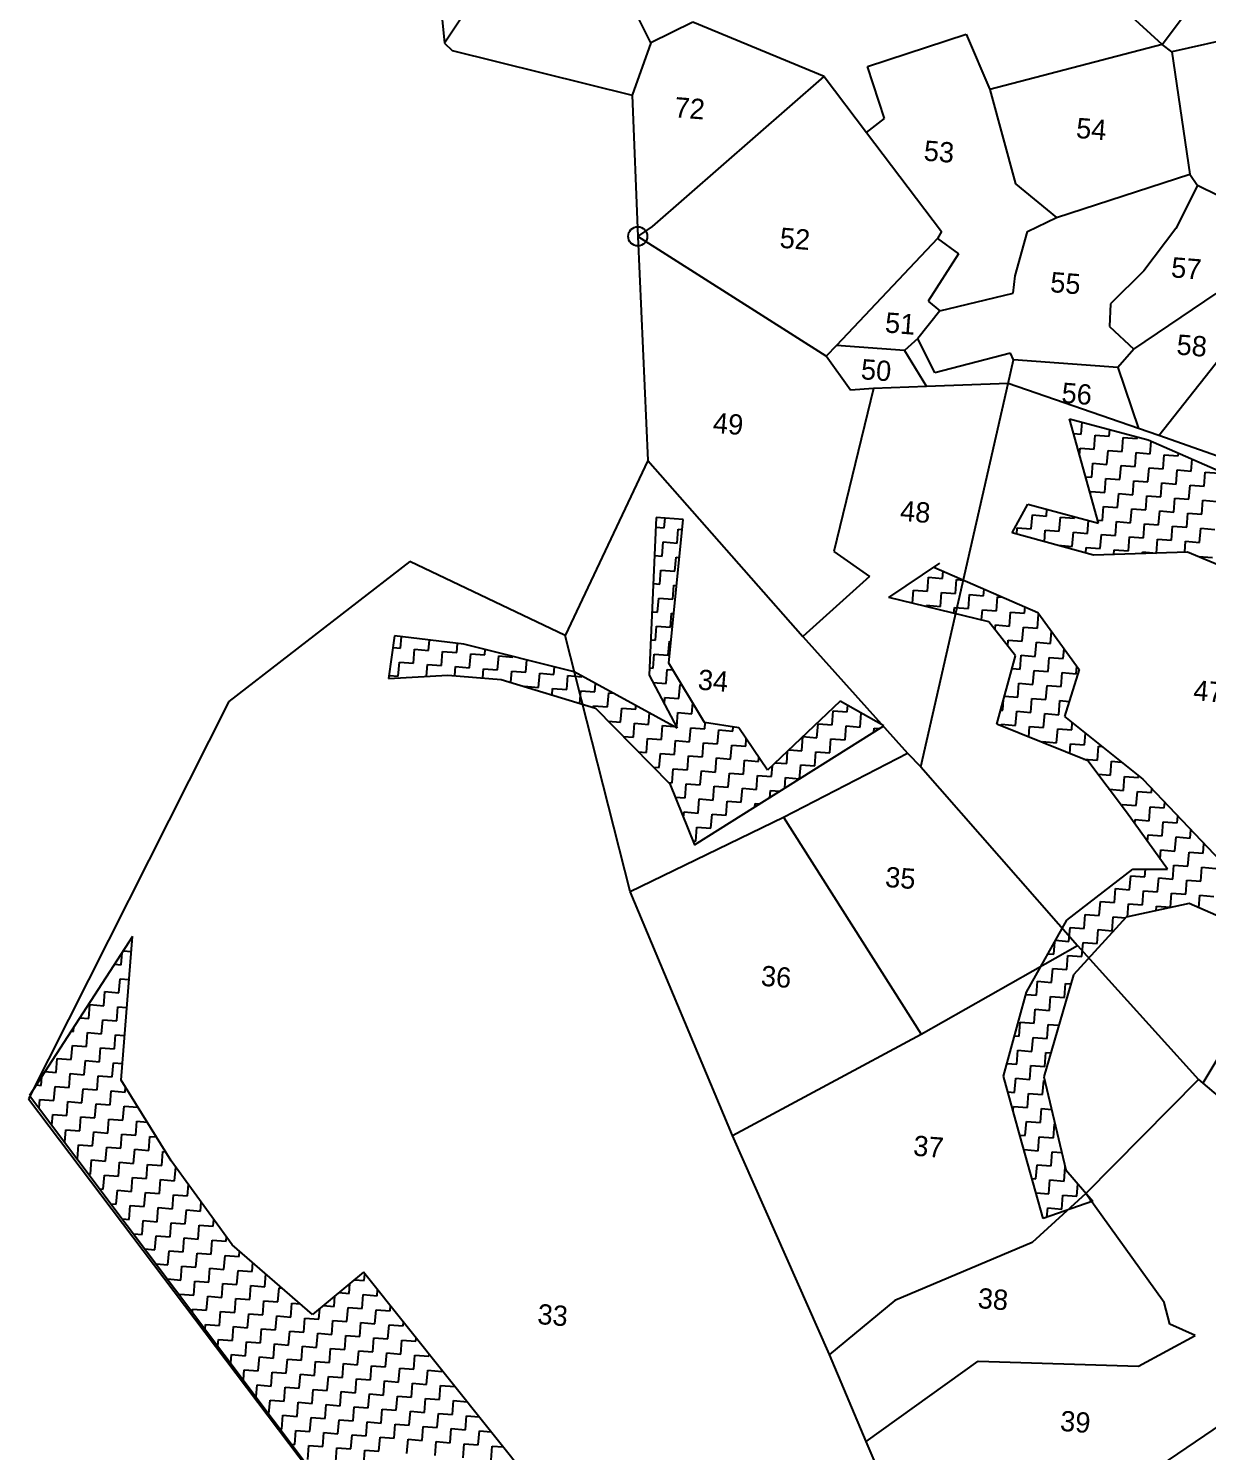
# Model space of a CAD drawing. Header units: metres. Extents: x 281680 to 283954, y 2020493 to 2022850.
# Drawn here: x 281718 to 282252, y 2021390 to 2022034 of the extents above; entities that cross this region are included whole.
import ezdxf
from ezdxf.enums import TextEntityAlignment as Align

# ---------------------------------------------------------------- set-up
doc = ezdxf.new("R2010")
doc.units = ezdxf.units.M
doc.header["$MEASUREMENT"] = 0
for name, color, linetype in [('POLY_HATCH', 12, 'Continuous'), ('POLY_PARCEL', 6, 'Continuous'), ('TEXT_PARCEL', 7, 'Continuous'), ('V_BOUND_LINE', 7, 'Continuous')]:
    doc.layers.add(name, color=color, linetype=linetype)
doc.styles.add('TEXT_MAP', font='')
doc.styles.get('TEXT_MAP').set_extended_font_data('Kruti Dev 050')

msp = doc.modelspace()

# ---------------------------------------------------------------- linework, layer by layer
msp.add_circle((281993.72, 2021939.87), 4.33)
at = {"layer": 'POLY_HATCH'}
for p, q in [((282202.22, 2021810.12), (282188.99, 2021857.28)), ((282188.99, 2021857.28), (282224.64, 2021847.78)), ((282224.64, 2021847.78), (282262.18, 2021831.44)), ((282163.07, 2021805.79), (282170.13, 2021818.75)), ((282170.13, 2021818.75), (282202.22, 2021810.12)), ((282002.13, 2021812.72), (281998.88, 2021741.4)), ((282014.2, 2021811.76), (282002.13, 2021812.72)), ((282007.8, 2021746.76), (282014.2, 2021811.76)), ((282199.89, 2021795.58), (282163.07, 2021805.79)), ((282242.5, 2021797.03), (282199.89, 2021795.58)), ((282270.68, 2021785.08), (282242.5, 2021797.03)), ((282107.28, 2021776.44), (282130.41, 2021792)), ((282127.75, 2021790.21), (282174.76, 2021769.67)), ((282152.54, 2021765.55), (282107.28, 2021776.44)), ((282164.66, 2021750.03), (282152.54, 2021765.55)), ((282174.76, 2021769.67), (282193.35, 2021743.93)), ((281883.75, 2021759.07), (281881.01, 2021739.87)), ((281915.02, 2021755.36), (281883.75, 2021759.07)), ((281965.01, 2021742.89), (281915.02, 2021755.36)), ((282023.88, 2021720), (282007.8, 2021746.76)), ((282156.13, 2021719.17), (282164.66, 2021750.03)), ((281881.01, 2021739.87), (281907.83, 2021741.38)), ((281907.83, 2021741.38), (281931.96, 2021739.45)), ((281931.96, 2021739.45), (281974.62, 2021726.35)), ((282011.53, 2021717.34), (281965.01, 2021742.89)), ((281998.88, 2021741.4), (282011.53, 2021717.34)), ((282193.35, 2021743.93), (282186.79, 2021722.61)), ((281974.62, 2021726.35), (282008.31, 2021692.12)), ((282085.35, 2021729.66), (282052.5, 2021698.31)), ((282105.08, 2021718.38), (282085.35, 2021729.66)), ((282039.47, 2021717.54), (282023.88, 2021720)), ((282197.29, 2021702.54), (282156.13, 2021719.17)), ((282186.79, 2021722.61), (282222.17, 2021694.32)), ((282019.46, 2021664.54), (282105.08, 2021718.38)), ((282052.5, 2021698.31), (282039.47, 2021717.54)), ((282214.86, 2021679.3), (282197.29, 2021702.54)), ((282222.17, 2021694.32), (282277.05, 2021636.56)), ((282008.31, 2021692.12), (282019.46, 2021664.54)), ((282233.45, 2021653.56), (282214.86, 2021679.3)), ((282187.91, 2021630.5), (282217.67, 2021653.6)), ((282217.67, 2021653.6), (282233.45, 2021653.56)), ((282243.18, 2021638.05), (282214.76, 2021631.82)), ((282266.63, 2021627.69), (282243.18, 2021638.05)), ((282169.54, 2021597.99), (282187.91, 2021630.5)), ((282214.76, 2021631.82), (282190.84, 2021605.82)), ((281765.17, 2021623.16), (281718.54, 2021551.26)), ((281759.99, 2021558.18), (281765.17, 2021623.16)), ((282190.84, 2021605.82), (282177.45, 2021559.58)), ((282159.23, 2021559.99), (282169.54, 2021597.99)), ((281782.64, 2021521.63), (281759.99, 2021558.18)), ((282166.76, 2021532.7), (282159.23, 2021559.99)), ((282177.45, 2021559.58), (282187.45, 2021517.53)), ((281718.54, 2021551.26), (282036.85, 2021127.84)), ((282177.15, 2021495.47), (282166.76, 2021532.7)), ((281810.28, 2021483.67), (281782.64, 2021521.63)), ((282187.45, 2021517.53), (282199.63, 2021503.39)), ((282199.63, 2021503.39), (282177.15, 2021495.47)), ((281846.62, 2021452.16), (281810.28, 2021483.67)), ((281869.66, 2021471.28), (281846.62, 2021452.16)), ((281954.26, 2021365.43), (281869.66, 2021471.28))]:
    msp.add_line(p, q, dxfattribs=at)
at = {"layer": 'POLY_HATCH', "linetype": 'Continuous'}
for p, q in [((282194.33, 2021850.41), (282194.75, 2021855.74)), ((282190.84, 2021850.69), (282194.33, 2021850.41)), ((282200.17, 2021843.56), (282200.68, 2021849.9)), ((282200.68, 2021849.9), (282207.02, 2021849.4)), ((282207.02, 2021849.4), (282207.26, 2021852.41)), ((282212.86, 2021842.54), (282213.37, 2021848.89)), ((282213.37, 2021848.89), (282219.72, 2021848.38)), ((282219.72, 2021848.38), (282219.77, 2021849.08)), ((282193.57, 2021840.94), (282193.82, 2021844.06)), ((282193.82, 2021844.06), (282200.17, 2021843.56)), ((282206.01, 2021836.7), (282206.52, 2021843.05)), ((282206.52, 2021843.05), (282212.86, 2021842.54)), ((282218.7, 2021835.69), (282219.21, 2021842.04)), ((282219.21, 2021842.04), (282225.56, 2021841.53)), ((282225.56, 2021841.53), (282226.01, 2021847.18)), ((282231.4, 2021834.68), (282231.9, 2021841.03)), ((282231.9, 2021841.03), (282238.25, 2021840.52)), ((282238.25, 2021840.52), (282238.35, 2021841.81)), ((282199.16, 2021830.86), (282199.66, 2021837.21)), ((282199.66, 2021837.21), (282206.01, 2021836.7)), ((282211.85, 2021829.85), (282212.36, 2021836.2)), ((282212.36, 2021836.2), (282218.7, 2021835.69)), ((282224.55, 2021828.84), (282225.05, 2021835.19)), ((282225.05, 2021835.19), (282231.4, 2021834.68)), ((282244.09, 2021833.67), (282244.53, 2021839.12)), ((282196.34, 2021831.09), (282199.16, 2021830.86)), ((282205, 2021824.01), (282205.51, 2021830.36)), ((282205.51, 2021830.36), (282211.85, 2021829.85)), ((282217.69, 2021823), (282218.2, 2021829.34)), ((282218.2, 2021829.34), (282224.55, 2021828.84)), ((282230.39, 2021821.99), (282230.89, 2021828.33)), ((282230.89, 2021828.33), (282237.24, 2021827.83)), ((282237.24, 2021827.83), (282237.75, 2021834.17)), ((282237.75, 2021834.17), (282244.09, 2021833.67)), ((282249.93, 2021826.82), (282250.44, 2021833.16)), ((282250.44, 2021833.16), (282256.79, 2021832.66)), ((282198.55, 2021823.21), (282198.65, 2021824.51)), ((282198.65, 2021824.51), (282205, 2021824.01)), ((282210.84, 2021817.16), (282211.35, 2021823.5)), ((282211.35, 2021823.5), (282217.69, 2021823)), ((282223.53, 2021816.15), (282224.04, 2021822.49)), ((282224.04, 2021822.49), (282230.39, 2021821.99)), ((282236.23, 2021815.13), (282236.73, 2021821.48)), ((282236.73, 2021821.48), (282243.08, 2021820.97)), ((282243.08, 2021820.97), (282243.59, 2021827.32)), ((282243.59, 2021827.32), (282249.93, 2021826.82)), ((282178.6, 2021813.34), (282178.85, 2021816.41)), ((282203.99, 2021811.32), (282204.49, 2021817.66)), ((282204.49, 2021817.66), (282210.84, 2021817.16)), ((282216.68, 2021810.3), (282217.19, 2021816.65)), ((282217.19, 2021816.65), (282223.53, 2021816.15)), ((282229.38, 2021809.29), (282229.88, 2021815.64)), ((282229.88, 2021815.64), (282236.23, 2021815.13)), ((282248.92, 2021814.12), (282249.43, 2021820.47)), ((282249.43, 2021820.47), (282255.77, 2021819.96)), ((282005.72, 2021807.95), (282006.08, 2021812.41)), ((282171.75, 2021807.5), (282172.25, 2021813.84)), ((282172.25, 2021813.84), (282178.6, 2021813.34)), ((282184.44, 2021806.49), (282184.95, 2021812.83)), ((282184.95, 2021812.83), (282191.29, 2021812.33)), ((282191.29, 2021812.33), (282191.35, 2021813.04)), ((282197.14, 2021805.47), (282197.61, 2021811.36)), ((282201.84, 2021811.49), (282203.99, 2021811.32)), ((282209.83, 2021804.46), (282210.34, 2021810.81)), ((282210.34, 2021810.81), (282216.68, 2021810.3)), ((282222.52, 2021803.45), (282223.03, 2021809.8)), ((282223.03, 2021809.8), (282229.38, 2021809.29)), ((282235.22, 2021802.44), (282235.72, 2021808.79)), ((282235.72, 2021808.79), (282242.07, 2021808.28)), ((282242.07, 2021808.28), (282242.57, 2021814.63)), ((282242.57, 2021814.63), (282248.92, 2021814.12)), ((282001.93, 2021808.25), (282005.72, 2021807.95)), ((282011.56, 2021801.1), (282012.07, 2021807.45)), ((282012.07, 2021807.45), (282013.76, 2021807.31)), ((282165.18, 2021805.21), (282165.4, 2021808)), ((282165.4, 2021808), (282171.75, 2021807.5)), ((282177.68, 2021801.74), (282178.1, 2021806.99)), ((282178.1, 2021806.99), (282184.44, 2021806.49)), ((282190.28, 2021799.63), (282190.79, 2021805.98)), ((282190.79, 2021805.98), (282197.14, 2021805.47)), ((282202.98, 2021798.62), (282203.48, 2021804.97)), ((282203.48, 2021804.97), (282209.83, 2021804.46)), ((282215.67, 2021797.61), (282216.18, 2021803.96)), ((282216.18, 2021803.96), (282222.52, 2021803.45)), ((282228.36, 2021796.6), (282228.87, 2021802.95)), ((282228.87, 2021802.95), (282235.22, 2021802.44)), ((282247.91, 2021801.43), (282248.42, 2021807.78)), ((282248.42, 2021807.78), (282254.76, 2021807.27)), ((282004.71, 2021795.26), (282005.22, 2021801.61)), ((282005.22, 2021801.61), (282011.56, 2021801.1)), ((282183.93, 2021800.01), (282183.94, 2021800.14)), ((282183.94, 2021800.14), (282190.28, 2021799.63)), ((282196.42, 2021796.54), (282196.63, 2021799.13)), ((282196.63, 2021799.13), (282202.98, 2021798.62)), ((282209.15, 2021795.89), (282209.32, 2021798.12)), ((282209.32, 2021798.12), (282215.67, 2021797.61)), ((282221.96, 2021796.33), (282222.02, 2021797.1)), ((282222.02, 2021797.1), (282228.36, 2021796.6)), ((282241.17, 2021796.99), (282241.56, 2021801.93)), ((282241.56, 2021801.93), (282247.91, 2021801.43)), ((282001.35, 2021795.53), (282004.71, 2021795.26)), ((282010.55, 2021788.41), (282011.06, 2021794.75)), ((282011.06, 2021794.75), (282012.51, 2021794.64)), ((282247.39, 2021794.96), (282247.4, 2021795.08)), ((282247.4, 2021795.08), (282253.75, 2021794.58)), ((282003.7, 2021782.57), (282004.2, 2021788.91)), ((282004.2, 2021788.91), (282010.55, 2021788.41)), ((282124.79, 2021779.3), (282125.3, 2021785.65)), ((282125.3, 2021785.65), (282131.65, 2021785.14)), ((282131.65, 2021785.14), (282131.9, 2021788.4)), ((282137.49, 2021778.29), (282137.99, 2021784.64)), ((282137.99, 2021784.64), (282141.07, 2021784.39)), ((282000.77, 2021782.8), (282003.7, 2021782.57)), ((282009.54, 2021775.71), (282010.05, 2021782.06)), ((282010.05, 2021782.06), (282011.27, 2021781.96)), ((282117.97, 2021773.87), (282118.45, 2021779.81)), ((282118.45, 2021779.81), (282124.79, 2021779.3)), ((282130.63, 2021772.45), (282131.14, 2021778.8)), ((282131.14, 2021778.8), (282137.49, 2021778.29)), ((282143.33, 2021771.44), (282143.83, 2021777.79)), ((282143.83, 2021777.79), (282150.18, 2021777.28)), ((282150.18, 2021777.28), (282150.42, 2021780.31)), ((282156.02, 2021770.43), (282156.53, 2021776.77)), ((282156.53, 2021776.77), (282158.95, 2021776.58)), ((282000.19, 2021770.07), (282002.69, 2021769.87)), ((282002.69, 2021769.87), (282003.19, 2021776.22)), ((282003.19, 2021776.22), (282009.54, 2021775.71)), ((282124.24, 2021772.36), (282124.29, 2021772.96)), ((282124.29, 2021772.96), (282130.63, 2021772.45)), ((282136.77, 2021769.35), (282136.98, 2021771.95)), ((282136.98, 2021771.95), (282143.33, 2021771.44)), ((282149.31, 2021766.33), (282149.67, 2021770.93)), ((282149.67, 2021770.93), (282156.02, 2021770.43)), ((282168.71, 2021769.42), (282168.94, 2021772.22)), ((282001.68, 2021757.18), (282002.18, 2021763.53)), ((282002.18, 2021763.53), (282008.53, 2021763.02)), ((282008.53, 2021763.02), (282009.03, 2021769.37)), ((282009.03, 2021769.37), (282010.02, 2021769.29)), ((282155.35, 2021761.96), (282155.52, 2021764.08)), ((282155.52, 2021764.08), (282161.86, 2021763.58)), ((282161.86, 2021763.58), (282162.37, 2021769.92)), ((282162.37, 2021769.92), (282168.71, 2021769.42)), ((282174.56, 2021762.56), (282175.06, 2021768.91)), ((282175.06, 2021768.91), (282175.33, 2021768.89)), ((281886.42, 2021753.59), (281886.83, 2021758.7)), ((281899.12, 2021752.58), (281899.48, 2021757.2)), ((281999.61, 2021757.34), (282001.68, 2021757.18)), ((282161.14, 2021754.54), (282161.36, 2021757.23)), ((282161.36, 2021757.23), (282167.7, 2021756.72)), ((282167.7, 2021756.72), (282168.21, 2021763.07)), ((282168.21, 2021763.07), (282174.56, 2021762.56)), ((282180.4, 2021755.71), (282180.84, 2021761.26)), ((281883.01, 2021753.86), (281886.42, 2021753.59)), ((281892.26, 2021746.74), (281892.77, 2021753.08)), ((281892.77, 2021753.08), (281899.12, 2021752.58)), ((281904.96, 2021745.72), (281905.46, 2021752.07)), ((281905.46, 2021752.07), (281911.81, 2021751.56)), ((281911.81, 2021751.56), (281912.14, 2021755.7)), ((281917.65, 2021744.71), (281918.16, 2021751.06)), ((281918.16, 2021751.06), (281924.5, 2021750.55)), ((281924.5, 2021750.55), (281924.69, 2021752.95)), ((282000.66, 2021744.48), (282001.17, 2021750.83)), ((282001.17, 2021750.83), (282007.52, 2021750.33)), ((282007.52, 2021750.33), (282008.02, 2021756.67)), ((282008.02, 2021756.67), (282008.77, 2021756.61)), ((282173.54, 2021749.87), (282174.05, 2021756.22)), ((282174.05, 2021756.22), (282180.4, 2021755.71)), ((282186.24, 2021748.86), (282186.59, 2021753.29)), ((281885.41, 2021740.89), (281885.92, 2021747.24)), ((281885.92, 2021747.24), (281892.26, 2021746.74)), ((281898.18, 2021740.84), (281898.61, 2021746.23)), ((281898.61, 2021746.23), (281904.96, 2021745.72)), ((281910.98, 2021741.13), (281911.3, 2021745.22)), ((281911.3, 2021745.22), (281917.65, 2021744.71)), ((281923.67, 2021740.11), (281924, 2021744.21)), ((281924, 2021744.21), (281930.34, 2021743.7)), ((281930.34, 2021743.7), (281930.85, 2021750.05)), ((281930.85, 2021750.05), (281937.2, 2021749.54)), ((281937.2, 2021749.54), (281937.22, 2021749.82)), ((281943.04, 2021742.69), (281943.48, 2021748.26)), ((281955.73, 2021741.68), (281956.01, 2021745.13)), ((281999.03, 2021744.62), (282000.66, 2021744.48)), ((282163.08, 2021744.32), (282166.69, 2021744.03)), ((282166.69, 2021744.03), (282167.2, 2021750.38)), ((282167.2, 2021750.38), (282173.54, 2021749.87)), ((282179.39, 2021743.02), (282179.89, 2021749.37)), ((282179.89, 2021749.37), (282186.24, 2021748.86)), ((282192.08, 2021742.01), (282192.34, 2021745.32)), ((281881.2, 2021741.23), (281885.41, 2021740.89)), ((281936.29, 2021738.12), (281936.69, 2021743.2)), ((281936.69, 2021743.2), (281943.04, 2021742.69)), ((281948.88, 2021735.84), (281949.38, 2021742.18)), ((281949.38, 2021742.18), (281955.73, 2021741.68)), ((281961.57, 2021734.83), (281962.08, 2021741.17)), ((281962.08, 2021741.17), (281968.42, 2021740.67)), ((281968.42, 2021740.67), (281968.45, 2021741)), ((282000.61, 2021738.1), (282006.51, 2021737.63)), ((282006.51, 2021737.63), (282007.01, 2021743.98)), ((282007.01, 2021743.98), (282009.6, 2021743.77)), ((282172.53, 2021737.18), (282173.04, 2021743.52)), ((282173.04, 2021743.52), (282179.39, 2021743.02)), ((282185.23, 2021736.17), (282185.73, 2021742.51)), ((282185.73, 2021742.51), (282192.08, 2021742.01)), ((281942.52, 2021736.21), (281942.53, 2021736.34)), ((281942.53, 2021736.34), (281948.88, 2021735.84)), ((281954.99, 2021732.38), (281955.23, 2021735.33)), ((281955.23, 2021735.33), (281961.57, 2021734.83)), ((281967.46, 2021728.55), (281967.92, 2021734.32)), ((281967.92, 2021734.32), (281974.27, 2021733.81)), ((281974.27, 2021733.81), (281974.57, 2021737.64)), ((281980.11, 2021726.96), (281980.61, 2021733.31)), ((281980.61, 2021733.31), (281982.76, 2021733.14)), ((282012.35, 2021730.78), (282012.85, 2021737.13)), ((282012.85, 2021737.13), (282013.63, 2021737.06)), ((282159.63, 2021731.82), (282165.68, 2021731.34)), ((282165.68, 2021731.34), (282166.19, 2021737.68)), ((282166.19, 2021737.68), (282172.53, 2021737.18)), ((282178.37, 2021730.32), (282178.88, 2021736.67)), ((282178.88, 2021736.67), (282185.23, 2021736.17)), ((281973.69, 2021726.63), (281973.76, 2021727.47)), ((281973.76, 2021727.47), (281980.11, 2021726.96)), ((281985.95, 2021720.11), (281986.45, 2021726.46)), ((281986.45, 2021726.46), (281992.8, 2021725.95)), ((281992.8, 2021725.95), (281992.93, 2021727.56)), ((282005.76, 2021728.31), (282006, 2021731.29)), ((282006, 2021731.29), (282012.35, 2021730.78)), ((282018.19, 2021723.93), (282018.58, 2021728.82)), ((282081.66, 2021718.87), (282082.16, 2021725.22)), ((282082.16, 2021725.22), (282088.51, 2021724.71)), ((282088.51, 2021724.71), (282088.75, 2021727.72)), ((282157.9, 2021725.57), (282158.83, 2021725.5)), ((282158.83, 2021725.5), (282159.21, 2021730.32)), ((282164.67, 2021718.64), (282165.17, 2021724.99)), ((282165.17, 2021724.99), (282171.52, 2021724.48)), ((282171.52, 2021724.48), (282172.03, 2021730.83)), ((282172.03, 2021730.83), (282178.37, 2021730.32)), ((282184.21, 2021723.47), (282184.72, 2021729.82)), ((282184.72, 2021729.82), (282188.91, 2021729.49)), ((281980.32, 2021720.56), (281985.95, 2021720.11)), ((281991.79, 2021713.26), (281992.29, 2021719.6)), ((281992.29, 2021719.6), (281998.64, 2021719.1)), ((281998.64, 2021719.1), (281999.05, 2021724.2)), ((282004.48, 2021712.25), (282004.99, 2021718.59)), ((282004.99, 2021718.59), (282009.98, 2021718.19)), ((282011.34, 2021718.09), (282011.84, 2021724.43)), ((282011.84, 2021724.43), (282018.19, 2021723.93)), ((282024.03, 2021717.07), (282024.26, 2021719.94)), ((282074.8, 2021713.03), (282075.31, 2021719.38)), ((282075.31, 2021719.38), (282081.66, 2021718.87)), ((282094.35, 2021717.86), (282094.85, 2021724.21)), ((282094.85, 2021724.21), (282094.89, 2021724.2)), ((282158.26, 2021718.31), (282158.32, 2021719.15)), ((282158.32, 2021719.15), (282164.67, 2021718.64)), ((282177.36, 2021717.63), (282177.87, 2021723.98)), ((282177.87, 2021723.98), (282184.21, 2021723.47)), ((282190.06, 2021716.62), (282190.31, 2021719.8)), ((281987.14, 2021713.63), (281991.79, 2021713.26)), ((281997.63, 2021706.4), (281998.14, 2021712.75)), ((281998.14, 2021712.75), (282004.48, 2021712.25)), ((282011.13, 2021718.1), (282011.34, 2021718.09)), ((282017.18, 2021711.23), (282017.68, 2021717.58)), ((282017.68, 2021717.58), (282024.03, 2021717.07)), ((282029.87, 2021710.22), (282030.38, 2021716.57)), ((282030.38, 2021716.57), (282036.72, 2021716.06)), ((282036.72, 2021716.06), (282036.87, 2021717.95)), ((282042.56, 2021709.21), (282042.83, 2021712.58)), ((282067.95, 2021707.19), (282068.46, 2021713.53)), ((282068.46, 2021713.53), (282074.8, 2021713.03)), ((282080.64, 2021706.18), (282081.15, 2021712.52)), ((282081.15, 2021712.52), (282087.5, 2021712.02)), ((282087.5, 2021712.02), (282088, 2021718.36)), ((282088, 2021718.36), (282094.35, 2021717.86)), ((282100.55, 2021715.53), (282100.7, 2021717.35)), ((282100.7, 2021717.35), (282103.14, 2021717.16)), ((282170.63, 2021713.31), (282171.02, 2021718.14)), ((282171.02, 2021718.14), (282177.36, 2021717.63)), ((282183.2, 2021710.78), (282183.71, 2021717.13)), ((282183.71, 2021717.13), (282190.06, 2021716.62)), ((282195.9, 2021709.77), (282196.31, 2021715)), ((281993.96, 2021706.7), (281997.63, 2021706.4)), ((282003.47, 2021699.55), (282003.98, 2021705.9)), ((282003.98, 2021705.9), (282010.32, 2021705.39)), ((282010.32, 2021705.39), (282010.83, 2021711.74)), ((282010.83, 2021711.74), (282017.18, 2021711.23)), ((282023.02, 2021704.38), (282023.52, 2021710.73)), ((282023.52, 2021710.73), (282029.87, 2021710.22)), ((282035.71, 2021703.37), (282036.22, 2021709.72)), ((282036.22, 2021709.72), (282042.56, 2021709.21)), ((282061.1, 2021701.35), (282061.54, 2021706.94)), ((282062.28, 2021707.64), (282067.95, 2021707.19)), ((282073.79, 2021700.34), (282074.3, 2021706.68)), ((282074.3, 2021706.68), (282080.64, 2021706.18)), ((282093.83, 2021711.3), (282093.84, 2021711.51)), ((282093.84, 2021711.51), (282094.12, 2021711.49)), ((282176.82, 2021710.81), (282176.86, 2021711.28)), ((282176.86, 2021711.28), (282183.2, 2021710.78)), ((282189.19, 2021705.81), (282189.55, 2021710.27)), ((282189.55, 2021710.27), (282195.9, 2021709.77)), ((282201.74, 2021702.91), (282202.24, 2021709.26)), ((282202.24, 2021709.26), (282203.63, 2021709.15)), ((282000.78, 2021699.77), (282003.47, 2021699.55)), ((282016.16, 2021698.54), (282016.67, 2021704.89)), ((282016.67, 2021704.89), (282023.02, 2021704.38)), ((282028.86, 2021697.53), (282029.36, 2021703.88)), ((282029.36, 2021703.88), (282035.71, 2021703.37)), ((282041.55, 2021696.52), (282042.06, 2021702.86)), ((282042.06, 2021702.86), (282048.4, 2021702.36)), ((282048.4, 2021702.36), (282048.55, 2021704.14)), ((282054.25, 2021695.51), (282054.63, 2021700.34)), ((282056.1, 2021701.75), (282061.1, 2021701.35)), ((282066.94, 2021694.49), (282067.44, 2021700.84)), ((282067.44, 2021700.84), (282073.79, 2021700.34)), ((282195.38, 2021703.31), (282195.39, 2021703.42)), ((282195.39, 2021703.42), (282201.74, 2021702.91)), ((282207.58, 2021696.06), (282208.08, 2021702.41)), ((282208.08, 2021702.41), (282212.49, 2021702.06)), ((282007.6, 2021692.84), (282009.31, 2021692.7)), ((282009.31, 2021692.7), (282009.82, 2021699.05)), ((282009.82, 2021699.05), (282016.16, 2021698.54)), ((282022.01, 2021691.69), (282022.51, 2021698.03)), ((282022.51, 2021698.03), (282028.86, 2021697.53)), ((282034.7, 2021690.68), (282035.2, 2021697.02)), ((282035.2, 2021697.02), (282041.55, 2021696.52)), ((282047.39, 2021689.66), (282047.9, 2021696.01)), ((282047.9, 2021696.01), (282054.25, 2021695.51)), ((282060.21, 2021690.16), (282060.59, 2021695)), ((282060.59, 2021695), (282066.94, 2021694.49)), ((282201.85, 2021696.52), (282207.58, 2021696.06)), ((282213.42, 2021689.21), (282213.93, 2021695.56)), ((282213.93, 2021695.56), (282220.27, 2021695.05)), ((282220.27, 2021695.05), (282220.33, 2021695.79)), ((282015.15, 2021685.85), (282015.66, 2021692.19)), ((282015.66, 2021692.19), (282022.01, 2021691.69)), ((282027.85, 2021684.84), (282028.35, 2021691.18)), ((282028.35, 2021691.18), (282034.7, 2021690.68)), ((282040.54, 2021683.82), (282041.05, 2021690.17)), ((282041.05, 2021690.17), (282047.39, 2021689.66)), ((282053.48, 2021685.93), (282053.74, 2021689.16)), ((282053.74, 2021689.16), (282058.06, 2021688.81)), ((282207.07, 2021689.72), (282213.42, 2021689.21)), ((282207.07, 2021689.62), (282207.07, 2021689.72)), ((282219.26, 2021682.36), (282219.77, 2021688.7)), ((282219.77, 2021688.7), (282226.11, 2021688.2)), ((282226.11, 2021688.2), (282226.26, 2021690.02)), ((282010.7, 2021686.2), (282015.15, 2021685.85)), ((282020.99, 2021678.99), (282021.5, 2021685.34)), ((282021.5, 2021685.34), (282027.85, 2021684.84)), ((282033.69, 2021677.98), (282034.19, 2021684.33)), ((282034.19, 2021684.33), (282040.54, 2021683.82)), ((282046.76, 2021681.71), (282046.89, 2021683.32)), ((282046.89, 2021683.32), (282049.05, 2021683.15)), ((282212.84, 2021681.97), (282212.91, 2021682.86)), ((282212.91, 2021682.86), (282219.26, 2021682.36)), ((282225.1, 2021675.5), (282225.61, 2021681.85)), ((282225.61, 2021681.85), (282231.95, 2021681.35)), ((282231.95, 2021681.35), (282232.15, 2021683.81)), ((282014.44, 2021676.95), (282014.65, 2021679.5)), ((282014.65, 2021679.5), (282020.99, 2021678.99)), ((282026.84, 2021672.14), (282027.34, 2021678.49)), ((282027.34, 2021678.49), (282033.69, 2021677.98)), ((282218.6, 2021674.12), (282218.76, 2021676.01)), ((282218.76, 2021676.01), (282225.1, 2021675.5)), ((282230.94, 2021668.65), (282231.45, 2021675)), ((282231.45, 2021675), (282237.8, 2021674.49)), ((282237.8, 2021674.49), (282238.04, 2021677.61)), ((282019.98, 2021666.3), (282020.49, 2021672.65)), ((282020.49, 2021672.65), (282026.84, 2021672.14)), ((282224.36, 2021666.15), (282224.6, 2021669.16)), ((282224.6, 2021669.16), (282230.94, 2021668.65)), ((282236.78, 2021661.8), (282237.29, 2021668.15)), ((282237.29, 2021668.15), (282243.64, 2021667.64)), ((282243.64, 2021667.64), (282243.94, 2021671.41)), ((282018.71, 2021666.4), (282019.98, 2021666.3)), ((282230.11, 2021658.18), (282230.44, 2021662.31)), ((282230.44, 2021662.31), (282236.78, 2021661.8)), ((282242.63, 2021654.95), (282243.13, 2021661.29)), ((282243.13, 2021661.29), (282249.48, 2021660.79)), ((282249.48, 2021660.79), (282249.83, 2021665.21)), ((282235.77, 2021649.11), (282236.28, 2021655.45)), ((282236.28, 2021655.45), (282242.63, 2021654.95)), ((282248.47, 2021648.09), (282248.97, 2021654.44)), ((282248.97, 2021654.44), (282255.32, 2021653.94)), ((282216.23, 2021644.28), (282216.73, 2021650.62)), ((282216.73, 2021650.62), (282223.08, 2021650.12)), ((282223.08, 2021650.12), (282223.36, 2021653.59)), ((282228.92, 2021643.27), (282229.43, 2021649.61)), ((282229.43, 2021649.61), (282235.77, 2021649.11)), ((282241.61, 2021642.25), (282242.12, 2021648.6)), ((282242.12, 2021648.6), (282248.47, 2021648.09)), ((282209.37, 2021638.44), (282209.88, 2021644.78)), ((282209.88, 2021644.78), (282216.23, 2021644.28)), ((282222.07, 2021637.42), (282222.57, 2021643.77)), ((282222.57, 2021643.77), (282228.92, 2021643.27)), ((282234.76, 2021636.41), (282235.27, 2021642.76)), ((282235.27, 2021642.76), (282241.61, 2021642.25)), ((282247.51, 2021636.13), (282247.96, 2021641.75)), ((282247.96, 2021641.75), (282254.31, 2021641.24)), ((282202.52, 2021632.59), (282203.03, 2021638.94)), ((282203.03, 2021638.94), (282209.37, 2021638.44)), ((282215.24, 2021631.93), (282215.72, 2021637.93)), ((282215.72, 2021637.93), (282222.07, 2021637.42)), ((282228.24, 2021634.78), (282228.41, 2021636.92)), ((282228.41, 2021636.92), (282234.76, 2021636.41)), ((282195.67, 2021626.75), (282196.18, 2021633.1)), ((282196.18, 2021633.1), (282202.52, 2021632.59)), ((282208.36, 2021625.74), (282208.87, 2021632.09)), ((282208.87, 2021632.09), (282214.59, 2021631.63)), ((282188.82, 2021620.91), (282189.32, 2021627.26)), ((282189.32, 2021627.26), (282195.67, 2021626.75)), ((282201.51, 2021619.9), (282202.02, 2021626.25)), ((282202.02, 2021626.25), (282208.36, 2021625.74)), ((281760.04, 2021610.37), (281760.49, 2021615.94)), ((281760.97, 2021616.68), (281764.63, 2021616.39)), ((282181.96, 2021615.07), (282182.42, 2021620.78)), ((282182.77, 2021621.39), (282188.82, 2021620.91)), ((282194.66, 2021614.06), (282195.16, 2021620.41)), ((282195.16, 2021620.41), (282201.51, 2021619.9)), ((281757.03, 2021610.61), (281760.04, 2021610.37)), ((282179.31, 2021615.28), (282181.96, 2021615.07)), ((282187.81, 2021608.22), (282188.31, 2021614.57)), ((282188.31, 2021614.57), (282194.66, 2021614.06)), ((281753.09, 2021604.54), (281753.19, 2021604.53)), ((281753.19, 2021604.53), (281753.21, 2021604.72)), ((281759.03, 2021597.67), (281759.54, 2021604.02)), ((281759.54, 2021604.02), (281763.62, 2021603.7)), ((282174.1, 2021596.54), (282174.61, 2021602.88)), ((282174.61, 2021602.88), (282180.95, 2021602.38)), ((282180.95, 2021602.38), (282181.46, 2021608.72)), ((282181.46, 2021608.72), (282187.81, 2021608.22)), ((281752.18, 2021591.83), (281752.69, 2021598.18)), ((281752.69, 2021598.18), (281759.03, 2021597.67)), ((282169.25, 2021596.92), (282174.1, 2021596.54)), ((282186.79, 2021595.53), (282187.3, 2021601.87)), ((282187.3, 2021601.87), (282189.64, 2021601.69)), ((281745.33, 2021585.99), (281745.83, 2021592.34)), ((281745.83, 2021592.34), (281752.18, 2021591.83)), ((281758.02, 2021584.98), (281758.53, 2021591.33)), ((281758.53, 2021591.33), (281762.6, 2021591)), ((282173.09, 2021583.84), (282173.59, 2021590.19)), ((282173.59, 2021590.19), (282179.94, 2021589.68)), ((282179.94, 2021589.68), (282180.45, 2021596.03)), ((282180.45, 2021596.03), (282186.79, 2021595.53)), ((281741.27, 2021586.32), (281745.33, 2021585.99)), ((281751.17, 2021579.14), (281751.67, 2021585.49)), ((281751.67, 2021585.49), (281758.02, 2021584.98)), ((282166.24, 2021578), (282166.74, 2021584.35)), ((282166.74, 2021584.35), (282173.09, 2021583.84)), ((282178.93, 2021576.99), (282179.44, 2021583.34)), ((282179.44, 2021583.34), (282184.22, 2021582.96)), ((281737.34, 2021580.24), (281738.47, 2021580.15)), ((281738.47, 2021580.15), (281738.64, 2021582.26)), ((281744.32, 2021573.3), (281744.82, 2021579.65)), ((281744.82, 2021579.65), (281751.17, 2021579.14)), ((281757.01, 2021572.29), (281757.51, 2021578.63)), ((281757.51, 2021578.63), (281761.59, 2021578.31)), ((282164.16, 2021578.17), (282166.24, 2021578)), ((282172.08, 2021571.15), (282172.58, 2021577.5)), ((282172.58, 2021577.5), (282178.93, 2021576.99)), ((281737.46, 2021567.46), (281737.97, 2021573.8)), ((281737.97, 2021573.8), (281744.32, 2021573.3)), ((281750.16, 2021566.45), (281750.66, 2021572.79)), ((281750.66, 2021572.79), (281757.01, 2021572.29)), ((282165.23, 2021565.31), (282165.73, 2021571.66)), ((282165.73, 2021571.66), (282172.08, 2021571.15)), ((282177.92, 2021564.3), (282178.42, 2021570.64)), ((282178.42, 2021570.64), (282180.6, 2021570.47)), ((281730.61, 2021561.62), (281731.12, 2021567.96)), ((281731.12, 2021567.96), (281737.46, 2021567.46)), ((281743.3, 2021560.61), (281743.81, 2021566.95)), ((281743.81, 2021566.95), (281750.16, 2021566.45)), ((281756, 2021559.59), (281756.5, 2021565.94)), ((281756.5, 2021565.94), (281760.58, 2021565.62)), ((282160.77, 2021565.66), (282165.23, 2021565.31)), ((282171.07, 2021558.46), (282171.57, 2021564.8)), ((282171.57, 2021564.8), (282177.92, 2021564.3)), ((281723.76, 2021555.78), (281724.08, 2021559.8)), ((281725.52, 2021562.02), (281730.61, 2021561.62)), ((281736.45, 2021554.76), (281736.96, 2021561.11)), ((281736.96, 2021561.11), (281743.3, 2021560.61)), ((281749.15, 2021553.75), (281749.65, 2021560.1)), ((281749.65, 2021560.1), (281756, 2021559.59)), ((282164.21, 2021552.62), (282164.72, 2021558.96)), ((282164.72, 2021558.96), (282171.07, 2021558.46)), ((282176.91, 2021551.6), (282177.41, 2021557.95)), ((282177.41, 2021557.95), (282177.84, 2021557.92)), ((281721.58, 2021555.95), (281723.76, 2021555.78)), ((281729.6, 2021548.92), (281730.11, 2021555.27)), ((281730.11, 2021555.27), (281736.45, 2021554.76)), ((281742.29, 2021547.91), (281742.8, 2021554.26)), ((281742.8, 2021554.26), (281749.15, 2021553.75)), ((281754.99, 2021546.9), (281755.49, 2021553.25)), ((281755.49, 2021553.25), (281761.84, 2021552.74)), ((281761.84, 2021552.74), (281762.01, 2021554.91)), ((282161.2, 2021552.86), (282164.21, 2021552.62)), ((282170.05, 2021545.76), (282170.56, 2021552.11)), ((282170.56, 2021552.11), (282176.91, 2021551.6)), ((281722.93, 2021545.42), (281723.25, 2021549.43)), ((281723.25, 2021549.43), (281729.6, 2021548.92)), ((281735.44, 2021542.07), (281735.95, 2021548.42)), ((281735.95, 2021548.42), (281742.29, 2021547.91)), ((281748.13, 2021541.06), (281748.64, 2021547.41)), ((281748.64, 2021547.41), (281754.99, 2021546.9)), ((281760.83, 2021540.05), (281761.33, 2021546.39)), ((281761.33, 2021546.39), (281767.6, 2021545.9)), ((282163.55, 2021544.33), (282163.71, 2021546.27)), ((282163.71, 2021546.27), (282170.05, 2021545.76)), ((282175.9, 2021538.91), (282176.4, 2021545.26)), ((282176.4, 2021545.26), (282180.94, 2021544.9)), ((281728.71, 2021537.74), (281729.09, 2021542.58)), ((281729.09, 2021542.58), (281735.44, 2021542.07)), ((281741.28, 2021535.22), (281741.79, 2021541.57)), ((281741.79, 2021541.57), (281748.13, 2021541.06)), ((281753.97, 2021534.21), (281754.48, 2021540.55)), ((281754.48, 2021540.55), (281760.83, 2021540.05)), ((281766.67, 2021533.2), (281767.17, 2021539.54)), ((281767.17, 2021539.54), (281771.77, 2021539.18)), ((282169.04, 2021533.07), (282169.55, 2021539.42)), ((282169.55, 2021539.42), (282175.9, 2021538.91)), ((282181.74, 2021532.06), (282182.24, 2021538.4)), ((282182.24, 2021538.4), (282182.49, 2021538.39)), ((281734.48, 2021530.06), (281734.93, 2021535.72)), ((281734.93, 2021535.72), (281741.28, 2021535.22)), ((281747.12, 2021528.37), (281747.63, 2021534.71)), ((281747.63, 2021534.71), (281753.97, 2021534.21)), ((281759.82, 2021527.35), (281760.32, 2021533.7)), ((281760.32, 2021533.7), (281766.67, 2021533.2)), ((281772.51, 2021526.34), (281773.02, 2021532.69)), ((281773.02, 2021532.69), (281775.93, 2021532.46)), ((282166.61, 2021533.26), (282169.04, 2021533.07)), ((282174.88, 2021526.22), (282175.39, 2021532.56)), ((282175.39, 2021532.56), (282181.74, 2021532.06)), ((281740.27, 2021522.53), (281740.78, 2021528.87)), ((281740.78, 2021528.87), (281747.12, 2021528.37)), ((281752.96, 2021521.51), (281753.47, 2021527.86)), ((281753.47, 2021527.86), (281759.82, 2021527.35)), ((281765.66, 2021520.5), (281766.16, 2021526.85)), ((281766.16, 2021526.85), (281772.51, 2021526.34)), ((281778.35, 2021519.49), (281778.86, 2021525.84)), ((281778.86, 2021525.84), (281780.09, 2021525.74)), ((282168.51, 2021526.43), (282168.54, 2021526.72)), ((282168.54, 2021526.72), (282174.88, 2021526.22)), ((282180.73, 2021519.36), (282181.23, 2021525.71)), ((282181.23, 2021525.71), (282185.58, 2021525.36)), ((281740.14, 2021522.54), (281740.27, 2021522.53)), ((281746.11, 2021515.67), (281746.62, 2021522.02)), ((281746.62, 2021522.02), (281752.96, 2021521.51)), ((281758.8, 2021514.66), (281759.31, 2021521.01)), ((281759.31, 2021521.01), (281765.66, 2021520.5)), ((281771.5, 2021513.65), (281772, 2021520)), ((281772, 2021520), (281778.35, 2021519.49)), ((282173.87, 2021513.52), (282174.38, 2021519.87)), ((282174.38, 2021519.87), (282180.73, 2021519.36)), ((282186.57, 2021512.51), (282187.07, 2021518.86)), ((282187.07, 2021518.86), (282187.13, 2021518.85)), ((281745.25, 2021515.74), (281746.11, 2021515.67)), ((281751.95, 2021508.82), (281752.46, 2021515.17)), ((281752.46, 2021515.17), (281758.8, 2021514.66)), ((281764.65, 2021507.81), (281765.15, 2021514.16)), ((281765.15, 2021514.16), (281771.5, 2021513.65)), ((281777.34, 2021506.8), (281777.84, 2021513.14)), ((281777.84, 2021513.14), (281784.19, 2021512.64)), ((281784.19, 2021512.64), (281784.68, 2021518.82)), ((282172.08, 2021513.67), (282173.87, 2021513.52)), ((282179.71, 2021506.67), (282180.22, 2021513.02)), ((282180.22, 2021513.02), (282186.57, 2021512.51)), ((281750.35, 2021508.95), (281751.95, 2021508.82)), ((281757.79, 2021501.97), (281758.3, 2021508.31)), ((281758.3, 2021508.31), (281764.65, 2021507.81)), ((281770.49, 2021500.96), (281770.99, 2021507.3)), ((281770.99, 2021507.3), (281777.34, 2021506.8)), ((281783.18, 2021499.94), (281783.69, 2021506.29)), ((281783.69, 2021506.29), (281790.03, 2021505.79)), ((281790.03, 2021505.79), (281790.44, 2021510.92)), ((282173.9, 2021507.13), (282179.71, 2021506.67)), ((282185.56, 2021499.82), (282186.06, 2021506.17)), ((282186.06, 2021506.17), (282192.41, 2021505.66)), ((282192.41, 2021505.66), (282192.85, 2021511.26)), ((281755.46, 2021502.15), (281757.79, 2021501.97)), ((281763.63, 2021495.12), (281764.14, 2021501.46)), ((281764.14, 2021501.46), (281770.49, 2021500.96)), ((281776.33, 2021494.1), (281776.83, 2021500.45)), ((281776.83, 2021500.45), (281783.18, 2021499.94)), ((281795.87, 2021498.93), (281796.2, 2021503.01)), ((282178.87, 2021496.08), (282179.21, 2021500.32)), ((282179.21, 2021500.32), (282185.56, 2021499.82)), ((282198.58, 2021503.02), (282198.7, 2021504.47)), ((281760.57, 2021495.36), (281763.63, 2021495.12)), ((281769.48, 2021488.26), (281769.98, 2021494.61)), ((281769.98, 2021494.61), (281776.33, 2021494.1)), ((281782.17, 2021487.25), (281782.67, 2021493.6)), ((281782.67, 2021493.6), (281789.02, 2021493.09)), ((281789.02, 2021493.09), (281789.53, 2021499.44)), ((281789.53, 2021499.44), (281795.87, 2021498.93)), ((281801.71, 2021492.08), (281801.96, 2021495.1)), ((281765.68, 2021488.57), (281769.48, 2021488.26)), ((281775.32, 2021481.41), (281775.82, 2021487.76)), ((281775.82, 2021487.76), (281782.17, 2021487.25)), ((281788.01, 2021480.4), (281788.52, 2021486.75)), ((281788.52, 2021486.75), (281794.86, 2021486.24)), ((281794.86, 2021486.24), (281795.37, 2021492.59)), ((281795.37, 2021492.59), (281801.71, 2021492.08)), ((281807.56, 2021485.23), (281807.71, 2021487.2)), ((281770.78, 2021481.77), (281775.32, 2021481.41)), ((281781.16, 2021474.56), (281781.66, 2021480.9)), ((281781.66, 2021480.9), (281788.01, 2021480.4)), ((281800.7, 2021479.39), (281801.21, 2021485.73)), ((281801.21, 2021485.73), (281807.56, 2021485.23)), ((281813.4, 2021478.38), (281813.59, 2021480.8)), ((281775.89, 2021474.98), (281781.16, 2021474.56)), ((281787, 2021467.71), (281787.5, 2021474.05)), ((281787.5, 2021474.05), (281793.85, 2021473.55)), ((281793.85, 2021473.55), (281794.36, 2021479.89)), ((281794.36, 2021479.89), (281800.7, 2021479.39)), ((281806.54, 2021472.53), (281807.05, 2021478.88)), ((281807.05, 2021478.88), (281813.4, 2021478.38)), ((281819.24, 2021471.52), (281819.56, 2021475.62)), ((281781, 2021468.18), (281787, 2021467.71)), ((281799.69, 2021466.69), (281800.2, 2021473.04)), ((281800.2, 2021473.04), (281806.54, 2021472.53)), ((281812.39, 2021465.68), (281812.89, 2021472.03)), ((281812.89, 2021472.03), (281819.24, 2021471.52)), ((281825.08, 2021464.67), (281825.54, 2021470.44)), ((281865.51, 2021467.84), (281870.01, 2021467.48)), ((281870.01, 2021467.48), (281870.26, 2021470.53)), ((281786.46, 2021460.92), (281786.49, 2021461.36)), ((281786.49, 2021461.36), (281792.84, 2021460.85)), ((281792.84, 2021460.85), (281793.35, 2021467.2)), ((281793.35, 2021467.2), (281799.69, 2021466.69)), ((281805.53, 2021459.84), (281806.04, 2021466.19)), ((281806.04, 2021466.19), (281812.39, 2021465.68)), ((281818.23, 2021458.83), (281818.73, 2021465.18)), ((281818.73, 2021465.18), (281825.08, 2021464.67)), ((281830.92, 2021457.82), (281831.43, 2021464.17)), ((281831.43, 2021464.17), (281832.92, 2021464.05)), ((281858.49, 2021462.01), (281863.16, 2021461.64)), ((281863.16, 2021461.64), (281863.52, 2021466.19)), ((281869, 2021454.78), (281869.51, 2021461.13)), ((281869.51, 2021461.13), (281875.85, 2021460.63)), ((281875.85, 2021460.63), (281876.06, 2021463.27)), ((281792.23, 2021453.24), (281792.33, 2021454.51)), ((281792.33, 2021454.51), (281798.68, 2021454)), ((281798.68, 2021454), (281799.19, 2021460.35)), ((281799.19, 2021460.35), (281805.53, 2021459.84)), ((281811.37, 2021452.99), (281811.88, 2021459.34)), ((281811.88, 2021459.34), (281818.23, 2021458.83)), ((281824.07, 2021451.98), (281824.57, 2021458.32)), ((281824.57, 2021458.32), (281830.92, 2021457.82)), ((281836.76, 2021450.97), (281837.27, 2021457.31)), ((281837.27, 2021457.31), (281841.03, 2021457.01)), ((281849.45, 2021449.95), (281849.84, 2021454.83)), ((281851.47, 2021456.18), (281856.31, 2021455.8)), ((281856.31, 2021455.8), (281856.68, 2021460.51)), ((281862.15, 2021448.94), (281862.65, 2021455.29)), ((281862.65, 2021455.29), (281869, 2021454.78)), ((281881.69, 2021453.77), (281881.87, 2021456)), ((281804.52, 2021447.15), (281805.03, 2021453.49)), ((281805.03, 2021453.49), (281811.37, 2021452.99)), ((281817.22, 2021446.14), (281817.72, 2021452.48)), ((281817.72, 2021452.48), (281824.07, 2021451.98)), ((281829.91, 2021445.12), (281830.41, 2021451.47)), ((281830.41, 2021451.47), (281836.76, 2021450.97)), ((281842.6, 2021444.11), (281843.11, 2021450.46)), ((281843.11, 2021450.46), (281849.45, 2021449.95)), ((281855.3, 2021443.1), (281855.8, 2021449.45)), ((281855.8, 2021449.45), (281862.15, 2021448.94)), ((281867.99, 2021442.09), (281868.49, 2021448.44)), ((281868.49, 2021448.44), (281874.84, 2021447.93)), ((281874.84, 2021447.93), (281875.35, 2021454.28)), ((281875.35, 2021454.28), (281881.69, 2021453.77)), ((281887.54, 2021446.92), (281887.68, 2021448.73)), ((281798.01, 2021445.56), (281798.17, 2021447.65)), ((281798.17, 2021447.65), (281804.52, 2021447.15)), ((281810.36, 2021440.3), (281810.87, 2021446.64)), ((281810.87, 2021446.64), (281817.22, 2021446.14)), ((281823.06, 2021439.28), (281823.56, 2021445.63)), ((281823.56, 2021445.63), (281829.91, 2021445.12)), ((281835.75, 2021438.27), (281836.26, 2021444.62)), ((281836.26, 2021444.62), (281842.6, 2021444.11)), ((281848.44, 2021437.26), (281848.95, 2021443.61)), ((281848.95, 2021443.61), (281855.3, 2021443.1)), ((281861.14, 2021436.25), (281861.64, 2021442.6)), ((281861.64, 2021442.6), (281867.99, 2021442.09)), ((281880.68, 2021441.08), (281881.19, 2021447.43)), ((281881.19, 2021447.43), (281887.54, 2021446.92)), ((281803.78, 2021437.87), (281804.02, 2021440.8)), ((281804.02, 2021440.8), (281810.36, 2021440.3)), ((281816.2, 2021433.44), (281816.71, 2021439.79)), ((281816.71, 2021439.79), (281823.06, 2021439.28)), ((281828.9, 2021432.43), (281829.4, 2021438.78)), ((281829.4, 2021438.78), (281835.75, 2021438.27)), ((281841.59, 2021431.42), (281842.1, 2021437.77)), ((281842.1, 2021437.77), (281848.44, 2021437.26)), ((281854.28, 2021430.41), (281854.79, 2021436.76)), ((281854.79, 2021436.76), (281861.14, 2021436.25)), ((281866.98, 2021429.4), (281867.48, 2021435.74)), ((281867.48, 2021435.74), (281873.83, 2021435.24)), ((281873.83, 2021435.24), (281874.34, 2021441.58)), ((281874.34, 2021441.58), (281880.68, 2021441.08)), ((281886.52, 2021434.23), (281887.03, 2021440.57)), ((281887.03, 2021440.57), (281893.38, 2021440.07)), ((281893.38, 2021440.07), (281893.49, 2021441.47)), ((281809.56, 2021430.19), (281809.86, 2021433.95)), ((281809.86, 2021433.95), (281816.2, 2021433.44)), ((281822.04, 2021426.59), (281822.55, 2021432.94)), ((281822.55, 2021432.94), (281828.9, 2021432.43)), ((281834.74, 2021425.58), (281835.24, 2021431.93)), ((281835.24, 2021431.93), (281841.59, 2021431.42)), ((281847.43, 2021424.57), (281847.94, 2021430.91)), ((281847.94, 2021430.91), (281854.28, 2021430.41)), ((281860.13, 2021423.56), (281860.63, 2021429.9)), ((281860.63, 2021429.9), (281866.98, 2021429.4)), ((281872.82, 2021422.54), (281873.32, 2021428.89)), ((281873.32, 2021428.89), (281879.67, 2021428.39)), ((281879.67, 2021428.39), (281880.18, 2021434.73)), ((281880.18, 2021434.73), (281886.52, 2021434.23)), ((281892.36, 2021427.37), (281892.87, 2021433.72)), ((281892.87, 2021433.72), (281899.22, 2021433.22)), ((281899.22, 2021433.22), (281899.3, 2021434.2)), ((281815.33, 2021422.51), (281815.7, 2021427.1)), ((281815.7, 2021427.1), (281822.04, 2021426.59)), ((281827.89, 2021419.74), (281828.39, 2021426.08)), ((281828.39, 2021426.08), (281834.74, 2021425.58)), ((281840.58, 2021418.73), (281841.08, 2021425.07)), ((281841.08, 2021425.07), (281847.43, 2021424.57)), ((281853.27, 2021417.71), (281853.78, 2021424.06)), ((281853.78, 2021424.06), (281860.13, 2021423.56)), ((281865.97, 2021416.7), (281866.47, 2021423.05)), ((281866.47, 2021423.05), (281872.82, 2021422.54)), ((281885.51, 2021421.53), (281886.02, 2021427.88)), ((281886.02, 2021427.88), (281892.36, 2021427.37)), ((281898.21, 2021420.52), (281898.71, 2021426.87)), ((281898.71, 2021426.87), (281905.06, 2021426.36)), ((281905.06, 2021426.36), (281905.1, 2021426.93)), ((281821.11, 2021414.83), (281821.54, 2021420.24)), ((281821.54, 2021420.24), (281827.89, 2021419.74)), ((281833.73, 2021412.89), (281834.23, 2021419.23)), ((281834.23, 2021419.23), (281840.58, 2021418.73)), ((281846.42, 2021411.87), (281846.93, 2021418.22)), ((281846.93, 2021418.22), (281853.27, 2021417.71)), ((281859.11, 2021410.86), (281859.62, 2021417.21)), ((281859.62, 2021417.21), (281865.97, 2021416.7)), ((281871.81, 2021409.85), (281872.31, 2021416.2)), ((281872.31, 2021416.2), (281878.66, 2021415.69)), ((281878.66, 2021415.69), (281879.17, 2021422.04)), ((281879.17, 2021422.04), (281885.51, 2021421.53)), ((281891.35, 2021414.68), (281891.86, 2021421.03)), ((281891.86, 2021421.03), (281898.21, 2021420.52)), ((281904.05, 2021413.67), (281904.55, 2021420.02)), ((281904.55, 2021420.02), (281910.9, 2021419.51)), ((281910.9, 2021419.51), (281910.91, 2021419.67)), ((281826.88, 2021407.15), (281827.38, 2021413.39)), ((281827.38, 2021413.39), (281833.73, 2021412.89)), ((281839.57, 2021406.03), (281840.07, 2021412.38)), ((281840.07, 2021412.38), (281846.42, 2021411.87)), ((281852.26, 2021405.02), (281852.77, 2021411.37)), ((281852.77, 2021411.37), (281859.11, 2021410.86)), ((281864.95, 2021404.01), (281865.46, 2021410.36)), ((281865.46, 2021410.36), (281871.81, 2021409.85)), ((281884.5, 2021408.84), (281885.01, 2021415.19)), ((281885.01, 2021415.19), (281891.35, 2021414.68)), ((281897.19, 2021407.83), (281897.7, 2021414.17)), ((281897.7, 2021414.17), (281904.05, 2021413.67)), ((281909.89, 2021406.82), (281910.39, 2021413.16)), ((281910.39, 2021413.16), (281916.5, 2021412.68)), ((281832.72, 2021400.19), (281833.22, 2021406.54)), ((281833.22, 2021406.54), (281839.57, 2021406.03)), ((281845.41, 2021399.18), (281845.91, 2021405.53)), ((281845.91, 2021405.53), (281852.26, 2021405.02)), ((281858.1, 2021398.17), (281858.61, 2021404.52)), ((281858.61, 2021404.52), (281864.95, 2021404.01)), ((281870.8, 2021397.16), (281871.3, 2021403.5)), ((281871.3, 2021403.5), (281877.65, 2021403)), ((281877.65, 2021403), (281878.15, 2021409.35)), ((281878.15, 2021409.35), (281884.5, 2021408.84)), ((281890.34, 2021401.99), (281890.85, 2021408.33)), ((281890.85, 2021408.33), (281897.19, 2021407.83)), ((281903.04, 2021400.98), (281903.54, 2021407.32)), ((281903.54, 2021407.32), (281909.89, 2021406.82)), ((281915.73, 2021399.96), (281916.23, 2021406.31)), ((281916.23, 2021406.31), (281921.95, 2021405.86)), ((281832.07, 2021400.24), (281832.72, 2021400.19)), ((281838.56, 2021393.34), (281839.06, 2021399.69)), ((281839.06, 2021399.69), (281845.41, 2021399.18)), ((281851.25, 2021392.33), (281851.76, 2021398.67)), ((281851.76, 2021398.67), (281858.1, 2021398.17)), ((281863.94, 2021391.32), (281864.45, 2021397.66)), ((281864.45, 2021397.66), (281870.8, 2021397.16)), ((281876.64, 2021390.3), (281877.14, 2021396.65)), ((281877.14, 2021396.65), (281883.49, 2021396.15)), ((281883.49, 2021396.15), (281884, 2021402.49)), ((281884, 2021402.49), (281890.34, 2021401.99)), ((281896.18, 2021395.13), (281896.69, 2021401.48)), ((281896.69, 2021401.48), (281903.04, 2021400.98)), ((281908.88, 2021394.12), (281909.38, 2021400.47)), ((281909.38, 2021400.47), (281915.73, 2021399.96)), ((281921.57, 2021393.11), (281922.08, 2021399.46)), ((281922.08, 2021399.46), (281927.4, 2021399.03)), ((281837.18, 2021393.45), (281838.56, 2021393.34)), ((281844.4, 2021386.49), (281844.9, 2021392.83)), ((281844.9, 2021392.83), (281851.25, 2021392.33)), ((281857.09, 2021385.48), (281857.6, 2021391.82)), ((281857.6, 2021391.82), (281863.94, 2021391.32)), ((281869.78, 2021384.46), (281870.29, 2021390.81)), ((281870.29, 2021390.81), (281876.64, 2021390.3)), ((281889.33, 2021389.29), (281889.84, 2021395.64)), ((281889.84, 2021395.64), (281896.18, 2021395.13)), ((281902.02, 2021388.28), (281902.53, 2021394.63)), ((281902.53, 2021394.63), (281908.88, 2021394.12)), ((281914.72, 2021387.27), (281915.22, 2021393.62)), ((281915.22, 2021393.62), (281921.57, 2021393.11)), ((281927.41, 2021386.26), (281927.92, 2021392.61)), ((281927.92, 2021392.61), (281932.85, 2021392.21))]:
    msp.add_line(p, q, dxfattribs=at)
at = {"layer": 'POLY_PARCEL'}
for p, q in [((281959.8, 2022107.05), (281906.24, 2022027.31)), ((281999.7, 2022027.41), (281959.8, 2022107.05)), ((282230.93, 2022026.64), (282151.03, 2022099.95)), ((282230.93, 2022026.64), (282257.26, 2022061.65)), ((282018.68, 2022036.84), (281999.7, 2022027.41)), ((282078.07, 2022012.22), (282018.68, 2022036.84)), ((282097.64, 2022016.71), (282142.25, 2022031.39)), ((282142.25, 2022031.39), (282153.04, 2022006.33)), ((282280.89, 2022033.59), (282235.3, 2022023.3)), ((281999.7, 2022027.41), (281991.15, 2022003.81)), ((282230.93, 2022026.64), (282153.04, 2022006.33)), ((282235.3, 2022023.3), (282230.93, 2022026.64)), ((282235.3, 2022023.3), (282243.43, 2021968.07)), ((282105.38, 2021993.23), (282097.64, 2022016.71)), ((282000.37, 2021944.31), (282078.07, 2022012.22)), ((282078.07, 2022012.22), (282097.27, 2021986.83)), ((282153.04, 2022006.33), (282164.56, 2021963.65)), ((282097.27, 2021986.83), (282105.38, 2021993.23)), ((282097.27, 2021986.83), (282131.17, 2021942.04)), ((282164.56, 2021963.65), (282183.17, 2021948.34)), ((282183.17, 2021948.34), (282243.43, 2021968.07)), ((282243.43, 2021968.07), (282247, 2021962.81)), ((282247, 2021962.81), (282237.16, 2021943.38)), ((282270.29, 2021951.34), (282247, 2021962.81)), ((281993.72, 2021939.87), (282000.37, 2021944.31)), ((282170.07, 2021942.1), (282183.17, 2021948.34)), ((282078.93, 2021885.69), (281993.72, 2021939.87)), ((282129.26, 2021938.88), (282083.62, 2021890.48)), ((282131.17, 2021942.04), (282129.26, 2021938.88)), ((282129.26, 2021938.88), (282138.76, 2021932)), ((282164.49, 2021921.99), (282170.07, 2021942.1)), ((282237.16, 2021943.38), (282222.71, 2021924.32)), ((282229.5, 2021849.79), (282299.08, 2021938.11)), ((282138.76, 2021932), (282125.11, 2021910.55)), ((282163.53, 2021914.12), (282164.49, 2021921.99)), ((282222.71, 2021924.32), (282207.58, 2021909.28)), ((282130.4, 2021906.15), (282163.53, 2021914.12)), ((282218.22, 2021888.88), (282255.38, 2021914.09)), ((282130.4, 2021906.15), (282120.46, 2021893.69)), ((282125.11, 2021910.55), (282130.4, 2021906.15)), ((282207.58, 2021909.28), (282207.1, 2021899.05)), ((282207.1, 2021899.05), (282218.22, 2021888.88)), ((282120.46, 2021893.69), (282114.38, 2021888.21)), ((282128.17, 2021878.16), (282120.46, 2021893.69)), ((282083.62, 2021890.48), (282078.93, 2021885.69)), ((282114.38, 2021888.21), (282083.62, 2021890.48)), ((282114.38, 2021888.21), (282124.42, 2021871.92)), ((282162.37, 2021887.03), (282128.17, 2021878.16)), ((282163.78, 2021883.94), (282162.37, 2021887.03)), ((282218.22, 2021888.88), (282210.93, 2021880.51)), ((282089.96, 2021870.23), (282078.93, 2021885.69)), ((282161.24, 2021873.24), (282163.78, 2021883.94)), ((282210.93, 2021880.51), (282163.78, 2021883.94)), ((282210.93, 2021880.51), (282220.31, 2021852.96)), ((282121.74, 2021699.84), (282161.24, 2021873.24)), ((282161.24, 2021873.24), (282124.42, 2021871.92)), ((282220.31, 2021852.96), (282161.24, 2021873.24)), ((282100.31, 2021871.06), (282082.5, 2021797.27)), ((282100.31, 2021871.06), (282089.96, 2021870.23)), ((282124.42, 2021871.92), (282100.31, 2021871.06)), ((282229.5, 2021849.79), (282220.31, 2021852.96)), ((282272.71, 2021834.42), (282229.5, 2021849.79)), ((281998.23, 2021838.5), (282068.41, 2021758.87)), ((282082.5, 2021797.27), (282098.51, 2021786.05)), ((282098.51, 2021786.05), (282068.41, 2021758.87)), ((282379.81, 2021775.06), (282249.32, 2021556.83)), ((281990.23, 2021643.42), (281960.96, 2021759.3)), ((282068.41, 2021758.87), (282115.79, 2021706.09)), ((282059.64, 2021677.12), (282115.79, 2021706.09)), ((282115.79, 2021706.09), (282121.74, 2021699.84)), ((282121.74, 2021699.84), (282192.69, 2021619.05)), ((281990.23, 2021643.42), (282059.64, 2021677.12)), ((282059.64, 2021677.12), (282121.87, 2021578.94)), ((282036.61, 2021533.08), (281990.23, 2021643.42)), ((282121.87, 2021578.94), (282192.69, 2021619.05)), ((282192.69, 2021619.05), (282247.42, 2021558.45)), ((282036.61, 2021533.08), (282121.87, 2021578.94)), ((282196.39, 2021506.82), (282247.42, 2021558.45)), ((282247.42, 2021558.45), (282249.32, 2021556.83)), ((282249.32, 2021556.83), (282318.05, 2021498.18)), ((282080.42, 2021434.04), (282036.61, 2021533.08)), ((282196.39, 2021506.82), (282172.17, 2021484.7)), ((282231.93, 2021457.59), (282196.39, 2021506.82)), ((282172.17, 2021484.7), (282110.06, 2021458.5)), ((282110.06, 2021458.5), (282080.42, 2021434.04)), ((282234.46, 2021447.78), (282231.93, 2021457.59)), ((282220.26, 2021428.81), (282245.98, 2021442.55)), ((282245.98, 2021442.55), (282234.46, 2021447.78)), ((282176.57, 2021347.49), (282306.83, 2021435.68)), ((282097.02, 2021394.73), (282080.42, 2021434.04)), ((282097.02, 2021394.73), (282147.71, 2021430.93)), ((282147.71, 2021430.93), (282220.26, 2021428.81)), ((282131.53, 2021314.2), (282097.02, 2021394.73))]:
    msp.add_line(p, q, dxfattribs=at)
at = {"layer": 'V_BOUND_LINE'}
for p, q in [((281894.82, 2022146.87), (281906.24, 2022027.31)), ((281906.24, 2022027.31), (281909.74, 2022023.99)), ((281909.74, 2022023.99), (281991.15, 2022003.81)), ((281991.15, 2022003.81), (281993.72, 2021939.87)), ((281993.72, 2021939.87), (281998.23, 2021838.5)), ((281998.23, 2021838.5), (281960.96, 2021759.3)), ((281890.67, 2021792.84), (281808.77, 2021729.37)), ((281960.96, 2021759.3), (281890.67, 2021792.84)), ((281808.77, 2021729.37), (281718.08, 2021549.73)), ((281718.08, 2021549.73), (282038.97, 2021125.44))]:
    msp.add_line(p, q, dxfattribs=at)

# ---------------------------------------------------------------- texts
at = {"layer": 'TEXT_PARCEL', "style": 'TEXT_MAP'}
for s, p in [('72', (282017.25, 2021997.88)), ('54', (282198.96, 2021988.39)), ('53', (282130.05, 2021978.21)), ('52', (282064.86, 2021938.79)), ('57', (282241.93, 2021925.34)), ('55', (282187.24, 2021918.65)), ('51', (282112.5, 2021900.38)), ('58', (282244.41, 2021890.46)), ('50', (282101.59, 2021879.33)), ('56', (282192.37, 2021868.67)), ('49', (282034.65, 2021855.07)), ('48', (282119.32, 2021815.27)), ('34', (282027.85, 2021738.89)), ('47', (282251.99, 2021734.03)), ('35', (282112.57, 2021649.63)), ('36', (282056.36, 2021604.9)), ('37', (282125.28, 2021528.05)), ('38', (282154.48, 2021459.08)), ('33', (281955.26, 2021451.86)), ('39', (282191.72, 2021403.55))]:
    msp.add_text(s, height=9.168, rotation=355.44423, dxfattribs=at).set_placement(p, align=Align.MIDDLE)

doc.saveas('drawing.dxf')
